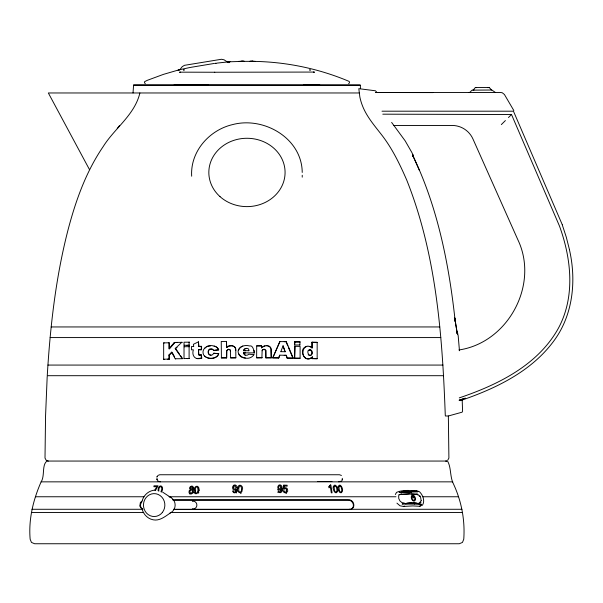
<?xml version="1.0" encoding="UTF-8"?>
<svg xmlns="http://www.w3.org/2000/svg" width="603" height="603" viewBox="0 0 603 603"><rect width="100%" height="100%" fill="white"/><g stroke="black" fill="none" stroke-linecap="round" stroke-linejoin="round"><path stroke-width="0.9" d="M228.921 62.667L229.185 61.792L243.755 61.355L242.21 61.348M351.195 509.188C356.411 507.138 353.275 498.847 348.157 499.842L172.405 499.842M133.572 85.302L133.022 92.968M233.595 485.37C231.778 486.613 232.396 490.654 234.989 490.111C238.11 487.209 234.348 495.146 233.391 490.94L232.585 491.023C234.597 496.653 239.753 487.85 235.984 485.362A1.922 1.794 -13.2 0 0 234.808 484.97A1.854 1.734 -13.2 0 0 233.595 485.37M281.164 490.925L281.194 490.073M195.56 492.342L195.621 490.752M208.178 85.151L133.61 85.113M47.2 376.408L45.557 415.987L45.006 458.069L46.243 460.338L48.293 461.054M199.111 490.752L198.749 487.571M248.866 350.803C249.476 345.398 240.084 350.599 245.406 350.788M158.8 491.257C158.318 484.578 163.88 485.596 160.918 491.807M133.61 85.023L360.3 85.113L174.101 84.978M158.061 490.684C158.107 482.845 165.162 485.611 161.566 492.071M283.802 485.144L283.282 489.123L284.073 489.259C287.94 485.897 286.583 495.847 284.066 490.699L283.191 490.759C283.531 494.656 289.244 492.576 287.473 489.221A2.45 2.246 21.6 0 0 286.636 488.098L285.468 487.691L284.209 488.151L284.495 486.071L287.201 486.131L287.164 485.219L283.802 485.144L283.493 485.92M229.637 61.762L228.741 62.599L229.102 61.8L230.037 61.74M228.846 62.011L229.268 61.792L228.756 62.591L229.238 61.785L216.839 63.127M445.617 461.054L446.898 461.054L47.011 461.054C41.63 464.74 45.037 476.302 41.117 481.85C33.18 499.91 28.439 519.387 30.15 539.255L31.469 542.436L34.642 543.748L459.267 543.748L462.448 542.436L463.76 539.255C465.124 520.276 461.529 501.319 453.539 484.096C449.83 477.131 451.345 467.913 447.728 461.363M193.759 492.877L193.842 492.38M193.804 489.319L193.917 488.792M412.505 155.544L412.746 154.428L411.811 152.416L405.163 140.846L391.633 122.424M142.527 500.55A4.899 4.259 -55.1 0 0 140.808 502.254L140.002 504.53L140.318 506.822A4.899 4.334 -62.6 0 0 142.617 509.068M243.68 350.78L244.283 349.182L246.288 348.33M237.069 490.925L236.142 493.066M139.896 92.968C134.65 115.007 114.706 128.16 103.203 146.552C86.139 171.531 75.865 200.234 68.184 229.321C55.77 277.146 50.215 326.464 47.253 375.699L443.627 375.699M341.863 480.365L342.105 479.589M342.293 480.056L342.459 479.536M238.456 350.547C239.602 345.67 245.707 344.795 249.808 345.986C254.225 344.358 254.971 358.702 253.999 350.366M342.18 478.88L342.376 478.307M278.669 357.956L279.777 355.167L286.304 355.295L287.239 358.016L293.254 358.137L286.267 341.63L279.784 341.615L272.752 357.888L278.669 357.956L279.777 355.167M418.512 503.317L419.922 502.812L420.457 501.221L421.52 500.791M198.568 493.164L198.802 492.478M280.81 351.76L283.056 345.805L285.113 351.73L283.056 345.805M329.494 485.709L328.982 486.764M253.923 354.73L248.738 354.187L247.818 354.933A3.407 3.392 33.7 0 1 245.21 355.061L244.328 354.481L243.635 352.845L254.262 352.898M204.658 356.079C208.397 359.863 217.706 359.064 218.716 353.667C216.635 359.448 206.919 359.885 203.648 355.009C200.663 348.647 208.269 344.049 213.824 346.016C216.1 346.235 217.698 348.089 218.685 349.876C218.022 347.863 216.153 346.446 214.088 346.122M279.996 341.509L272.752 357.888M142.414 499.97C144.253 494.415 149.597 490.118 155.536 490.133M233.73 487.616L234.07 487.02M155.378 490.654L158.031 485.792L154.014 485.792L153.871 486.719L156.908 486.719L154.873 489.953M262.049 350.78L262.493 349.906L264.152 349.182L265.87 350.275L265.87 357.858L265.75 350.388L264.046 349.288M218.716 353.667L213.726 353.237L212.678 354.662L211.231 355.242C208.924 355.386 207.929 352.778 208.615 350.871A2.54 2.502 -61.8 0 1 210.138 349.235L212.233 349.099M157.051 476.8L157.308 476.317M157.308 476.445L156.863 477.146M256.697 345.851L261.627 345.873L256.697 345.851L256.637 357.813L261.996 357.73L256.637 357.813M139.806 506.105L140.017 505.706M395.319 494.55L396.548 492.365C402.819 489.591 409.942 490.533 416.613 490.789L415.557 491.219M468.84 92.591C470.905 92.598 471.154 89.553 473.31 90.013L475.368 87.495L489.229 87.503L491.573 90.013M191.061 488.264L191.339 487.88M352.22 508.45C355.363 505.291 351.971 499.382 347.697 500.158L174.629 500.166M179.641 69.986L182.219 66.669L184.48 65.32L221.497 59.26L224.075 59.81L228.273 62.606M117.246 128.507L119.424 125.703M177.666 342.451L174.878 342.527L169.413 348.949L169.413 342.768L163.662 342.896L163.662 359.26L164.212 359.358M182.31 342.331L174.38 342.429L168.893 348.851L168.893 342.662M253.961 354.624C247.592 364.408 229.63 352.182 242.828 346.054M169.413 355.137L172.104 352.28L171.591 352.182L168.893 355.039L168.893 359.034L169.413 359.132L169.413 355.137L168.893 355.039M204.703 348.383L205.48 347.607M501.334 124.587L505.404 120.562M508.457 117.547L511.51 114.525L559.494 226.095C571.652 259.396 575.616 298.771 557.074 330.572C536.157 366.089 496.94 385.151 459.282 397.882M181.857 342.225L175.217 348.587L177.033 347.411M447.667 460.338L448.903 458.069L448.353 415.987L462.117 412.181L462.576 411.178L462.192 399.902M261.627 347.803L263.865 346.122L266.624 345.632L269.39 346.273L271.003 348.202L271.312 357.775L265.87 357.858M280.516 490.608L280.9 490.299M235.615 490.646L236.022 490.314M235.781 350.162L235.856 357.805L230.602 357.858L230.369 350.275L228.658 349.205L226.796 350.833L226.653 357.896L221.414 357.948L221.241 341.471L226.509 341.419L226.653 347.562L228.771 346.167L232.276 345.79L234.635 346.823L235.781 349.175M226.509 347.449C229.328 344.283 236.255 345.195 235.856 350.268M308.133 350.464C310.741 348.187 313.183 352.808 311.238 354.888L310.545 355.371M341.321 481.111L338.743 481.85M227.791 349.371L226.66 350.72L226.653 357.896M348.617 83.651C349.431 83.214 349.891 81.955 348.994 81.345C318.278 68.373 284.97 61.612 251.624 61.348M263.285 349.333L262.139 350.667L261.898 357.843M171.177 512.444C165.81 515.859 160.059 521.278 153.109 519.801C148.119 518.844 144.034 514.954 142.414 510.191M311.058 347.298L312.241 347.848C301.636 340.122 299.337 361.054 309.535 358.634L311.269 357.805M306.867 346.484C297.06 348.511 305.382 364.883 312.595 356.803L312.595 358.559L312.188 358.657L312.188 356.908M157.707 475.518L159.712 474.749L339.504 474.749L341.434 475.458M286.086 493.578L286.47 493.329M262.644 346.906L265.011 345.858M313.605 72.375L314.246 72.066L214.495 72.247M206.362 346.966L207.266 346.506M193.736 346.582L193.382 344.298L198.47 341.841L198.794 346.454L198.47 341.841M399.088 494.807L401.5 493.895M396.932 503.136L400.008 505.789L403.377 506.445L404.379 506.015M284.232 341.697L286.267 341.63M284.201 355.363L286.304 355.295M240.62 493.646L241.072 493.458M286.056 355.401L287.239 358.016M410.666 493.872L416.16 494.189L417.208 493.759M403.377 506.445L412.867 505.917L419.447 506.301L420.495 505.872M419.266 496.578L420.321 496.148M419.922 502.812L420.977 502.382M460.247 400.686C495.606 388.656 531.59 371.478 554.149 340.514C573.204 314.502 576.498 280.131 569.353 249.371M419.447 506.301L422.462 505.171C425.205 500.889 422.899 495.086 419.53 491.777L417.193 490.842M286.975 358.122L293.254 358.137M300.098 344.991L294.626 344.999L294.626 341.901L300.098 341.901L299.759 345.097M294.626 344.999L294.935 341.795M294.935 346.31L294.626 358.272L300.098 358.265L300.098 346.408L294.935 346.31L294.626 358.272M398.606 495.123L400.656 494.43L409.573 493.985M459.207 400.234L465.38 398.176L459.192 400.113M351.67 508.94L349.989 509.565L173.8 509.52M300.098 341.901L294.626 341.901M458.913 349.974C508.11 342.723 539.421 284.526 517.804 239.617L472.971 139.014A22.876 22.876 0 0 0 452.069 125.447L393.857 125.447M309.188 346.521L309.942 346.514M310.59 346.717L309.535 346.619M309.535 349.853L310.032 349.732C312.444 349.883 312.799 353.154 311.653 354.783L309.686 355.514C309.331 355.484 306.452 352.197 308.525 350.358L310.032 349.732M309.942 355.371L308.156 354.805M310.439 358.348L310.846 358.25M210.432 345.956L207.289 346.31M311.826 347.954L311.826 342.278L317.163 342.353L317.163 358.717L312.188 358.657M317.163 342.353L311.826 342.278M178.918 69.865L163.443 74.373L147.396 80.289L144.599 81.669L144.486 82.717L145.293 83.651M178.759 69.895L178.051 70.212M190.307 67.423L178.925 69.865M228.56 61.868L227.761 61.943M196.631 358.521L201.764 358.137L201.387 355.009L198.982 355.152L198.47 353.878L198.47 349.672L201.575 349.71L201.575 346.386L198.47 346.348M201.387 355.009L198.96 354.979L198.47 349.672M179.227 69.805L179.762 69.692M190.91 67.332L214.547 63.398M209.844 349.129L211.947 348.994L213.779 350.509L218.685 349.876M201.764 358.137L201.455 358.031C195.568 360.669 191.317 355.68 193.382 349.8L191.505 349.853L191.505 346.521L193.382 346.476M487.819 87.654L489.086 87.495M213.507 350.403L218.444 349.77M403.806 491.121L408.118 490.887M400.505 494.324L409.746 493.812M407.477 503.196L411.171 502.992M406.528 503.196L411.879 502.932M163.662 359.26L168.893 359.034M167.679 359.207L169.413 359.132M171.591 352.182L175.232 358.77L182.611 358.687L180.485 355.612M189.485 342.18L184.021 342.202L184.021 345.293L184.435 345.398M184.021 345.293L189.485 345.27L186.96 345.331M184.435 358.672L184.021 358.566L184.021 346.71L189.485 346.687M199.721 346.431L201.575 346.386M198.794 349.778L201.575 349.71M184.021 358.566L189.485 358.544L186.96 358.612M238.69 61.416L242.037 61.348M238.426 61.416L241.177 61.363M241.75 61.348L244.516 61.355L240.703 61.363L243.657 61.348M240.974 61.363L253.2 61.363L250.253 61.348L252.747 61.363M241.079 61.363L243.13 61.348M221.241 357.843L226.509 357.79M190.269 85.151L208.186 85.023M160.3 481.85L157.828 481.051L157.029 478.443M473.31 90.013L473.973 90.005M303.626 85.023L319.816 85.113M214.766 72.247L179.882 72.164L180.365 72.398M376.551 91.935L375.443 90.782L358.815 88.664L359.855 97.008A54.127 53.305 90 0 0 363.3 107.801C367.581 117.608 374.621 125.816 381.126 134.19C392.063 148.052 399.789 164.122 406.799 180.237C436.429 254.609 442.368 335.75 445.263 414.977L445.383 415.987L448.353 415.987M359.162 92.968L48.338 92.968L89.448 169.526M382.001 111.193L513.455 111.193L562.26 224.678M51.202 326.947L439.738 326.947M50.124 337.574L440.793 337.574M47.946 365.071L442.941 365.071M317.706 481.541L331.944 481.541M41.117 481.85L452.793 481.85M35.411 496.759L143.966 496.759M169.036 496.759L395.975 496.759M422.801 496.759L458.499 496.759M31.951 509.279L142.836 509.279M173.423 509.279L461.958 509.279M31.364 512.475L143.763 512.475M170.461 512.475L462.546 512.475M432.864 92.598L375.609 92.53L500.987 92.53L502.284 92.787L504.417 94.49L513.831 110.537M382.792 114.178L511.51 114.525M250.155 61.355L255.484 61.416M249.401 61.355L253.2 61.363L252.167 61.348M243.65 350.667L248.873 350.697M243.635 352.845L245.421 352.966M265.991 357.752L271.312 357.775M272.918 357.783L278.872 357.85M251.873 61.348L255.227 61.416M281.028 351.655L285.113 351.73M294.935 358.167L300.098 358.265M349.182 509.279L350.456 509.316M312.595 358.559L317.163 358.717M410.485 494.03L415.964 494.309M413.703 503.023L417.359 503.204M411.796 491L414.615 491.166M413.929 503.045L416.681 503.211M266.503 345.738L267.536 345.813M245.413 357.978C242.557 358.099 239.451 356.569 238.584 353.697M217.299 353.629L213.726 353.237M475.368 87.495L476.634 87.654M228.786 349.31L230.12 349.763L230.602 351.338M210.944 355.137C208.63 355.28 207.613 352.68 208.314 350.765A2.548 2.51 -61.9 0 1 209.844 349.129M163.662 342.896L164.212 342.994M404.394 503.075L401.877 502.593L399.94 500.927L398.749 498.493L398.666 495.99M174.38 342.429L174.878 342.527M174.116 342.715L174.621 342.813M175.232 358.77L175.729 358.875M184.021 346.71L184.435 346.815M495.613 92.591L491.822 90.013L473.001 90.133M417.299 494.332L419.763 495.9M416.16 494.189L417.879 494.882M268.456 346.024L269.925 346.876L270.853 348.308M162.644 492.138L171.177 497.724M245.233 355.167L244.351 354.587L243.665 352.951M226.509 341.419L226.653 347.562M230.602 357.858L235.856 357.805M457.134 333.346L458.152 335.441L459.456 350.75M175.217 348.587L182.159 358.589M175.714 348.685L179.43 354.067M172.526 353.056L174.621 356.946M213.454 349.853L213.779 350.509M286.214 490.051L286.485 491.098M277.697 489.335L277.9 489.772M454.76 317.985L455.242 321.572C449.077 264.747 437.876 207.658 412.942 155.845L413.213 156.682L412.746 154.428L413.161 156.584M419.364 170.347L412.987 155.921M280.779 487.247L281.043 488.302M286.01 341.735L287.752 345.858M288.445 347.509L292.96 358.242M420.495 496.782L421.128 500.384M277.84 492.108L277.983 492.493M562.267 224.829L566.285 237.145L569.353 249.212M156.607 479.136L156.81 479.769M456.953 332.14L457.865 334.175L457.082 333.255L457.685 334.039L456.712 331.168M456.705 331.13L457.195 333.105L454.768 318.135L457.195 333.105M236.172 489.146L236.346 489.892M140.205 502.955L140.273 503.354M302.231 172.443C301.907 138.23 263.903 116.304 232.652 124.58C209.264 129.984 190.133 151.602 191.679 176.212M201.085 354.903L201.455 358.031M271.086 349.25L271.162 357.881M360.345 85.302L360.451 88.664M312.241 342.172L312.241 347.848M302.231 175.269L302.231 177.154M261.627 345.873L261.536 347.916M201.266 346.28L201.266 349.604M189.101 342.074L189.101 345.165M189.101 346.582L189.101 358.438M142.044 501.621A4.899 4.259 -55.2 0 0 141.275 502.578L140.476 504.817L140.785 507.063A4.899 4.334 -62.6 0 0 142.135 508.796M189.945 494.091A2.337 2.118 -34.8 0 1 189.704 493.729M192.342 501.357A3.852 3.603 -90 0 1 196.88 505.08A3.852 3.603 -90 0 1 192.342 508.804M169.925 497.098A8.502 7.937 -90 0 1 175.149 505.08A8.502 7.937 -90 0 1 169.925 513.07M193.412 487.623L193.066 489.01L192.274 489.621C194.95 490.963 192.138 495.41 189.734 493.631A2.337 2.118 -34.8 0 1 189.033 492.583L189.123 490.895L190.42 489.621C187.367 487.631 192.915 483.908 193.412 487.623M282.317 488.724C283.825 491.95 278.646 494.731 278.058 490.88L278.857 490.819C279.943 495.033 283.365 487.269 280.387 490.028C277.908 490.503 276.928 486.651 278.684 485.287A1.854 1.703 21.6 0 1 279.86 484.918A1.922 1.771 21.6 0 1 281.051 485.34L281.94 486.515L282.317 488.724M195.101 490.005L195.621 493.05A0.95 0.859 -34.8 0 0 196.412 493.171C200.211 490.729 196.148 482.31 195.101 490.005M334.054 486.825L334.537 490.563L335.434 492.018A0.95 0.807 48.6 0 0 336.21 492.138C338.215 490.857 335.856 483.44 334.054 486.825M338.886 486.825L339.368 490.563L340.265 492.018A0.95 0.807 48.6 0 0 341.042 492.138C343.047 490.857 340.687 483.44 338.886 486.825M198.651 488.988C200.121 492.832 193.932 496.48 194.211 491.03C192.749 487.201 198.922 483.5 198.651 488.988M237.899 488.046C235.871 492.221 242.142 495.214 242.218 489.892C244.223 485.701 237.989 482.724 237.899 488.046M333.323 486.553C332.178 489.063 335.622 495.839 337.559 491.385C338.682 488.882 335.276 482.099 333.323 486.553M338.155 486.553C337.009 489.063 340.454 495.839 342.391 491.385C343.514 488.882 340.1 482.099 338.155 486.553M238.833 487.382L238.735 490.563L239.421 492.018A0.95 0.889 -13.2 0 0 240.25 492.138C243.205 490.887 240.763 482.596 238.833 487.382M281.352 487.525C281.284 491.324 276.649 487.548 279.475 485.822A1.025 0.942 21.6 0 1 280.229 485.739L281.352 487.525M236.127 487.563C235.856 491.43 231.379 487.623 234.356 485.89A1.025 0.957 -13.2 0 1 235.125 485.792L236.127 487.563M192.493 491.641L191.528 493.111L190.088 492.772L189.96 490.978L190.759 490.149A1.281 1.161 -34.8 0 1 192.206 490.48L192.493 491.641M192.576 488.046L192.176 488.912L190.97 489.161L190.45 488.505L190.819 487.141A1.018 0.927 -34.8 0 1 192.334 487.149L192.576 488.046M330.338 484.97L328.854 486.938L328.997 487.865L330.338 486.704L331.303 492.839L332.072 492.839L330.836 484.97L330.338 484.97M229.193 61.792L228.748 62.034L229.215 61.8M412.392 495.282L411.811 495.545A3.083 1.915 70.4 0 0 412.248 500.045A3.083 1.915 70.4 0 0 415.286 500A3.083 1.915 70.4 0 0 413.794 495.515L413.1 495.267L413.666 496.261A2.201 1.372 70.4 0 1 414.736 499.465A2.201 1.372 70.4 0 1 412.565 499.495A2.201 1.372 70.4 0 1 412.256 496.277L412.392 495.282M314.042 72.149L313.439 72.405L314.02 72.164M405.02 503.558L402.118 504.025L414.389 503.038L414.517 504.108L405.043 504.116L414.389 503.038L405.02 503.558M216.093 63.262L215.595 63.315L216.093 63.262M183.606 70.008L184.217 69.948L183.606 70.008M411.548 491.995L399.118 492.372L417.887 491.875L417.721 491.422L401.696 491.566L401.922 492.01L411.548 491.995M412.98 495.274L412.505 495.282L413.055 497.859L413.537 497.852L412.98 495.274M421.248 504.477L414.668 504.1L414.269 503.143L421.007 503.98L421.248 504.477M310.304 70.008L309.686 69.948L310.304 70.008M180.44 72.398L179.882 72.164L180.44 72.398M162.365 512.452A11.465 10.711 -90 0 0 156.026 493.797A11.465 10.711 -90 0 0 144.102 509A11.465 10.711 -90 0 0 162.365 512.452M219.997 196.608A38.125 34.175 0 0 0 283.779 181.292A38.125 34.175 0 0 0 237.092 139.436A38.125 34.175 0 0 0 219.997 196.608"/></g></svg>
